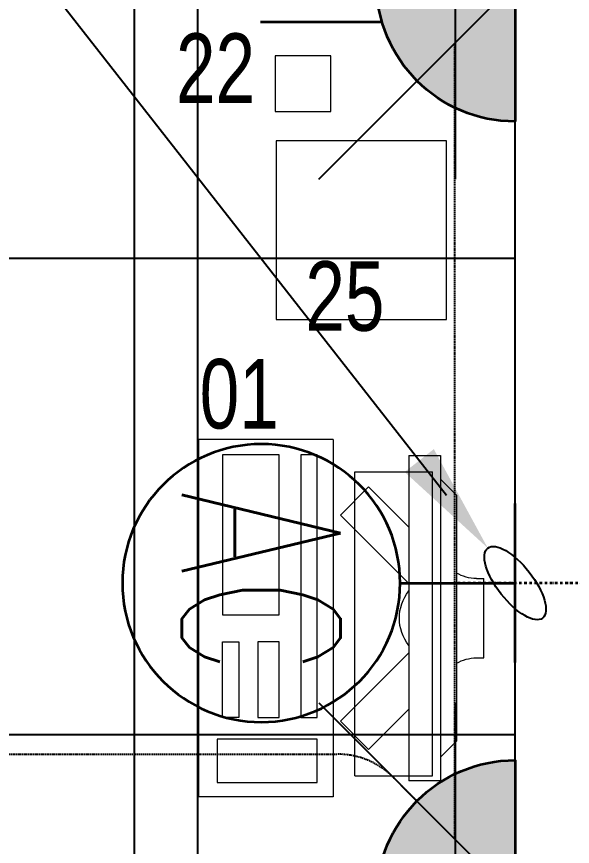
# Model space of a CAD drawing. Extents: x -178977 to 231842, y -29287 to 19916.
# Drawn here: x 22587 to 23288, y 6769 to 7814 of the extents above; entities that cross this region are included whole.
import ezdxf
from ezdxf import colors
from ezdxf.entities.mleader import LeaderData, LeaderLine
from ezdxf.enums import TextEntityAlignment as Align
from ezdxf.math import Vec2, Vec3

# ---------------------------------------------------------------- set-up
doc = ezdxf.new("R2010")
doc.units = 0
doc.header["$LTSCALE"] = 0.25
doc.linetypes.add('DASHDOT', pattern=[25.4, 12.7, -6.35, 0, -6.35])
doc.linetypes.add('HIDDEN', pattern=[9.525, 6.35, -3.175])
for name, color, linetype, lineweight in [('01-First Floor-FUR$0$72_EGR_EQP_TAG', 142, 'Continuous', 5), ('01-First Floor-FUR$0$LOADING', 253, 'Continuous', 5), ('01-First Floor-FUR$0$Walls', 251, 'Continuous', 5), ('E-LITE-CIRC', 6, 'Continuous', 25), ('E-LITE-CLNG-CNDT', 6, 'DASHDOT', 35), ('E-LITE-EXIT-NUMB', 6, 'Continuous', 25), ('E-POWR-CIRC-NUMB', 6, 'Continuous', 25), ('E-POWR-CLNG-CNDT', 6, 'DASHDOT', 35), ('E-POWR-FLOR-CNDT', 6, 'HIDDEN', 25), ('E-POWR-WALL @ 100', 4, 'Continuous', 35)]:
    doc.layers.add(name, color=color, linetype=linetype, lineweight=lineweight)
doc.layers.add('01-First Floor-FUR$0$FALSE CEILING', color=251, linetype='Continuous')
doc.layers.add('E-POWR-IDEN', color=101, linetype='Continuous')
doc.styles.add('01-First Floor-FUR$0$X3G_ENTITY_257CFD', font='swisscl.ttf', dxfattribs={"height": 200})
doc.styles.add('DC_SIMPLEX', font='SIMPLEX.shx', dxfattribs={"width": 0.7})

# ---------------------------------------------------------------- blocks, each defined once
blk = doc.blocks.new('01-First Floor-FUR$0$D.110.51.53')
blk.add_lwpolyline([(285914, 4547), (286139, 4547), (286139, 4332), (285914, 4332), (285914, 4547)])
blk = doc.blocks.new('01-First Floor-FUR$0$D.111.03.06')
blk.add_lwpolyline([(292372, 3690), (292442, 3690), (292442, 3620), (292372, 3620), (292372, 3690)])
blk = doc.blocks.new('01-First Floor-FUR$0$ITCWLS1-P')
at = {"layer": '01-First Floor-FUR$0$LOADING'}
for p, q in [((-0.17, 0.45), (-0.17, 0)), ((-0.17, 0.45), (0, 0.45)), ((0, 0.45), (0, 0)), ((-0.2651, 0.43, 0), (-0.3051, 0.43, 0)), ((-0.3051, 0.43, 0), (-0.3051, 0.02, 0)), ((-0.2651, 0.43, 0), (-0.2651, 0.02, 0)), ((-0.1496, 0.4305), (-0.1291, 0.4305)), ((-0.1291, 0.4305), (-0.1291, 0.4089)), ((-0.197, 0.4094), (-0.295, 0.4094)), ((-0.295, 0.0264), (-0.295, 0.4094)), ((-0.197, 0.0264), (-0.197, 0.4094)), ((-0.3251, 0.38, 0), (-0.3051, 0.4, 0)), ((-0.3251, 0.38, 0), (-0.3251, 0.07, 0)), ((-0.3503, 0.275), (-0.3596, 0.275)), ((-0.3596, 0.175), (-0.3596, 0.275)), ((-0.3503, 0.175), (-0.3596, 0.175)), ((-0.3251, 0.07, 0), (-0.3051, 0.05, 0)), ((-0.197, 0.0264), (-0.295, 0.0264)), ((-0.3051, 0.02, 0), (-0.2651, 0.02, 0)), ((-0.17, 0), (0, 0))]:
    blk.add_line(p, q, dxfattribs=at)
at = {"layer": '01-First Floor-FUR$0$LOADING', "extrusion": (2.48281e-10, 3.18408e-10, -1)}
for p, q in [((-0.2651, 0.3395), (-0.2144, 0.3902)), ((-0.1791, 0.3548), (-0.2144, 0.3902)), ((-0.2651, 0.2688), (-0.1791, 0.3548))]:
    blk.add_line(p, q, dxfattribs=at)
at = {"layer": '01-First Floor-FUR$0$LOADING', "extrusion": (2.48281e-10, -3.18408e-10, -1)}
for p, q in [((-0.2651, 0.1812), (-0.1791, 0.0952)), ((-0.2651, 0.1105), (-0.2144, 0.0598)), ((-0.1791, 0.0952), (-0.2144, 0.0598))]:
    blk.add_line(p, q, dxfattribs=at)
at = {"layer": '01-First Floor-FUR$0$LOADING'}
for points in [[(-0.1291, 0.4089), (-0.1291, 0.1), (-0.1496, 0.1), (-0.1496, 0.4305)], [(-0.1496, 0.1), (-0.1496, 0.1), (-0.1496, 0.1), (-0.1496, 0.1), (-0.1496, 0.1), (-0.1496, 0.1), (-0.1496, 0.1), (-0.1496, 0.1), (-0.1496, 0.1)], [(-0.1496, 0.1), (-0.1496, 0.1), (-0.1496, 0.1), (-0.1496, 0.1), (-0.1496, 0.1), (-0.1496, 0.1), (-0.1496, 0.1), (-0.1496, 0.1), (-0.1496, 0.1), (-0.1496, 0.1), (-0.1496, 0.1), (-0.1496, 0.1), (-0.1496, 0.1), (-0.1496, 0.1), (-0.1496, 0.1), (-0.1496, 0.1), (-0.1496, 0.1), (-0.1496, 0.1)], [(-0.1496, 0.1), (-0.1496, 0.1), (-0.1496, 0.1), (-0.1496, 0.1), (-0.1496, 0.1), (-0.1496, 0.1), (-0.1496, 0.1), (-0.1496, 0.1), (-0.1496, 0.1), (-0.1496, 0.1)], [(-0.1496, 0.1), (-0.1496, 0.1), (-0.1496, 0.1), (-0.1496, 0.1), (-0.1496, 0.1), (-0.1496, 0.1), (-0.1496, 0.1)], [(-0.1496, 0.1), (-0.1496, 0.1), (-0.1496, 0.1), (-0.1496, 0.1), (-0.1496, 0.1), (-0.1496, 0.1), (-0.1496, 0.1), (-0.1496, 0.1), (-0.1496, 0.1), (-0.1496, 0.1)], [(-0.1496, 0.1), (-0.1496, 0.1), (-0.1496, 0.1), (-0.1496, 0.1), (-0.1496, 0.1), (-0.1496, 0.1), (-0.1496, 0.1), (-0.1496, 0.1), (-0.1496, 0.1), (-0.1496, 0.1), (-0.1496, 0.1), (-0.1496, 0.1), (-0.1496, 0.1), (-0.1496, 0.1), (-0.1496, 0.1)], [(-0.1496, 0.1), (-0.1496, 0.1), (-0.1496, 0.1), (-0.1496, 0.1), (-0.1496, 0.1), (-0.1496, 0.1), (-0.1496, 0.1), (-0.1496, 0.1), (-0.1496, 0.1), (-0.1496, 0.1)], [(-0.1496, 0.1), (-0.1496, 0.1), (-0.1496, 0.1), (-0.1496, 0.1), (-0.1496, 0.1), (-0.1496, 0.1), (-0.1496, 0.1), (-0.1496, 0.1), (-0.1496, 0.1), (-0.1496, 0.1)], [(-0.1496, 0.1), (-0.1496, 0.1), (-0.1496, 0.1), (-0.1496, 0.1), (-0.1496, 0.1), (-0.1496, 0.1), (-0.1496, 0.1), (-0.1496, 0.1), (-0.1496, 0.1), (-0.1496, 0.1), (-0.1496, 0.1), (-0.1496, 0.1), (-0.1496, 0.1), (-0.1496, 0.1), (-0.1496, 0.1), (-0.1496, 0.1), (-0.1496, 0.1), (-0.1496, 0.1), (-0.1496, 0.1), (-0.1496, 0.1), (-0.1496, 0.1), (-0.1496, 0.1), (-0.1496, 0.1), (-0.1496, 0.1), (-0.1496, 0.1), (-0.1496, 0.1), (-0.1496, 0.1), (-0.1496, 0.1), (-0.1496, 0.1), (-0.1496, 0.1), (-0.1496, 0.1), (-0.1496, 0.1), (-0.1496, 0.1), (-0.1496, 0.1), (-0.1496, 0.1), (-0.1496, 0.1), (-0.1496, 0.1), (-0.1496, 0.1), (-0.1496, 0.1), (-0.1496, 0.1), (-0.1496, 0.1), (-0.1496, 0.1), (-0.1496, 0.1), (-0.1496, 0.1), (-0.1496, 0.1), (-0.1496, 0.1), (-0.1496, 0.1), (-0.1496, 0.1), (-0.1496, 0.1), (-0.1496, 0.1), (-0.1496, 0.1), (-0.1496, 0.1), (-0.1496, 0.1), (-0.1496, 0.1)], [(-0.1496, 0.1), (-0.1496, 0.1), (-0.1496, 0.1), (-0.1496, 0.1), (-0.1496, 0.1), (-0.1496, 0.1), (-0.1496, 0.1), (-0.1496, 0.1), (-0.1496, 0.1), (-0.1496, 0.1), (-0.1496, 0.1), (-0.1496, 0.1), (-0.1496, 0.1), (-0.1496, 0.1), (-0.1496, 0.1), (-0.1496, 0.1), (-0.1496, 0.1), (-0.1496, 0.1), (-0.1496, 0.1), (-0.1496, 0.1), (-0.1496, 0.1), (-0.1496, 0.1), (-0.1496, 0.1), (-0.1496, 0.1), (-0.1496, 0.1), (-0.1496, 0.1), (-0.1496, 0.1), (-0.1496, 0.1), (-0.1496, 0.1), (-0.1496, 0.1), (-0.1496, 0.1), (-0.1496, 0.1), (-0.1496, 0.1), (-0.1496, 0.1), (-0.1496, 0.1), (-0.1496, 0.1), (-0.1496, 0.1), (-0.1496, 0.1), (-0.1496, 0.1), (-0.1496, 0.1), (-0.1496, 0.1), (-0.1496, 0.1), (-0.1496, 0.1), (-0.1496, 0.1), (-0.1496, 0.1), (-0.1496, 0.1), (-0.1496, 0.1), (-0.1496, 0.1), (-0.1496, 0.1), (-0.1496, 0.1), (-0.1496, 0.1), (-0.1496, 0.1), (-0.1496, 0.1), (-0.1496, 0.1), (-0.1496, 0.1), (-0.1496, 0.1), (-0.1496, 0.1), (-0.1496, 0.1), (-0.1496, 0.1), (-0.1496, 0.1), (-0.1496, 0.1), (-0.1496, 0.1), (-0.1496, 0.1), (-0.1496, 0.1), (-0.1496, 0.1), (-0.1496, 0.1), (-0.1496, 0.1), (-0.1496, 0.1), (-0.1496, 0.1), (-0.1496, 0.1), (-0.1496, 0.1), (-0.1496, 0.1), (-0.1496, 0.1), (-0.1496, 0.1), (-0.1496, 0.1), (-0.1496, 0.1), (-0.1496, 0.1), (-0.1496, 0.1), (-0.1496, 0.1), (-0.1496, 0.1), (-0.1496, 0.1), (-0.1496, 0.1), (-0.1496, 0.1), (-0.1496, 0.1), (-0.1496, 0.1), (-0.1496, 0.1), (-0.1496, 0.1), (-0.1496, 0.1), (-0.1496, 0.1)], [(-0.1496, 0.1), (-0.1496, 0.1), (-0.1496, 0.1), (-0.1496, 0.1), (-0.1496, 0.1), (-0.1496, 0.1), (-0.1496, 0.1), (-0.1496, 0.1), (-0.1496, 0.1), (-0.1496, 0.1), (-0.1496, 0.1), (-0.1496, 0.1)], [(-0.1496, 0.1), (-0.1496, 0.1), (-0.1496, 0.1), (-0.1496, 0.1), (-0.1496, 0.1), (-0.1496, 0.1), (-0.1496, 0.1)], [(-0.1496, 0.1), (-0.1496, 0.1), (-0.1496, 0.1), (-0.1496, 0.1), (-0.1496, 0.1), (-0.1496, 0.1), (-0.1496, 0.1), (-0.1496, 0.1), (-0.1496, 0.1), (-0.1496, 0.1), (-0.1496, 0.1), (-0.1496, 0.1), (-0.1496, 0.1), (-0.1496, 0.1), (-0.1496, 0.1), (-0.1496, 0.1), (-0.1496, 0.1)], [(-0.1496, 0.1), (-0.1496, 0.1), (-0.1496, 0.1), (-0.1496, 0.1), (-0.1496, 0.1), (-0.1496, 0.1), (-0.1496, 0.1), (-0.1496, 0.1), (-0.1496, 0.1), (-0.1496, 0.1), (-0.1496, 0.1), (-0.1496, 0.1), (-0.1496, 0.1), (-0.1496, 0.1), (-0.1496, 0.1), (-0.1496, 0.1), (-0.1496, 0.1), (-0.1496, 0.1), (-0.1496, 0.1), (-0.1496, 0.1), (-0.1496, 0.1), (-0.1496, 0.1), (-0.1496, 0.1), (-0.1496, 0.1), (-0.1496, 0.1), (-0.1496, 0.1), (-0.1496, 0.1), (-0.1496, 0.1), (-0.1496, 0.1), (-0.1496, 0.1), (-0.1496, 0.1), (-0.1496, 0.1), (-0.1496, 0.1), (-0.1496, 0.1), (-0.1496, 0.1), (-0.1496, 0.1), (-0.1496, 0.1), (-0.1496, 0.1), (-0.1496, 0.1), (-0.1496, 0.1), (-0.1496, 0.1), (-0.1496, 0.1), (-0.1496, 0.1), (-0.1496, 0.1), (-0.1496, 0.1), (-0.1496, 0.1), (-0.1496, 0.1), (-0.1496, 0.1), (-0.1496, 0.1), (-0.1496, 0.1), (-0.1496, 0.1), (-0.1496, 0.1), (-0.1496, 0.1), (-0.1496, 0.1), (-0.1496, 0.1), (-0.1496, 0.1), (-0.1496, 0.1), (-0.1496, 0.1), (-0.1496, 0.1), (-0.1496, 0.1), (-0.1496, 0.1), (-0.1496, 0.1), (-0.1496, 0.1), (-0.1496, 0.1), (-0.1496, 0.1), (-0.1496, 0.1), (-0.1496, 0.1), (-0.1496, 0.1), (-0.1496, 0.1), (-0.1496, 0.1), (-0.1496, 0.1), (-0.1496, 0.1), (-0.1496, 0.1), (-0.1496, 0.1), (-0.1496, 0.1), (-0.1496, 0.1), (-0.1496, 0.1), (-0.1496, 0.1), (-0.1496, 0.1), (-0.1496, 0.1), (-0.1496, 0.1), (-0.1496, 0.1), (-0.1496, 0.1), (-0.1496, 0.1), (-0.1496, 0.1), (-0.1496, 0.1), (-0.1496, 0.1), (-0.1496, 0.1), (-0.1496, 0.1), (-0.1496, 0.1), (-0.1496, 0.1), (-0.1496, 0.1), (-0.1496, 0.1), (-0.1496, 0.1), (-0.1496, 0.1), (-0.1496, 0.1), (-0.1496, 0.1), (-0.1496, 0.1), (-0.1496, 0.1), (-0.1496, 0.1), (-0.1496, 0.1), (-0.1496, 0.1), (-0.1496, 0.1), (-0.1496, 0.1), (-0.1496, 0.1), (-0.1496, 0.1), (-0.1496, 0.1), (-0.1496, 0.1), (-0.1496, 0.1), (-0.1496, 0.1), (-0.1496, 0.1)], [(-0.1496, 0.1), (-0.1496, 0.1), (-0.1496, 0.1), (-0.1496, 0.1), (-0.1496, 0.1), (-0.1496, 0.1), (-0.1496, 0.1), (-0.1496, 0.1)]]:
    blk.add_lwpolyline(points, dxfattribs=at)
for points in [[(-0.1019, 0.4305), (-0.0304, 0.4305), (-0.0304, 0.2294), (-0.1019, 0.2294)], [(-0.1019, 0.1954), (-0.0747, 0.1954), (-0.0747, 0.1), (-0.1019, 0.1)], [(-0.0304, 0.1954), (-0.0508, 0.1954), (-0.0508, 0.1), (-0.0304, 0.1)], [(-0.1496, 0.1), (-0.1496, 0.1), (-0.1496, 0.1), (-0.1496, 0.1), (-0.1496, 0.1), (-0.1496, 0.1), (-0.1496, 0.1), (-0.1496, 0.1), (-0.1496, 0.1), (-0.1496, 0.1), (-0.1496, 0.1), (-0.1496, 0.1), (-0.1496, 0.1), (-0.1496, 0.1), (-0.1496, 0.1), (-0.1496, 0.1), (-0.1496, 0.1), (-0.1496, 0.1), (-0.1496, 0.1), (-0.1496, 0.1), (-0.1496, 0.1), (-0.1496, 0.1), (-0.1496, 0.1), (-0.1496, 0.1), (-0.1496, 0.1), (-0.1496, 0.1), (-0.1496, 0.1), (-0.1496, 0.1), (-0.1496, 0.1), (-0.1496, 0.1), (-0.1496, 0.1), (-0.1496, 0.1), (-0.1496, 0.1), (-0.1496, 0.1), (-0.1496, 0.1), (-0.1496, 0.1), (-0.1496, 0.1), (-0.1496, 0.1), (-0.1496, 0.1), (-0.1496, 0.1), (-0.1496, 0.1), (-0.1496, 0.1), (-0.1496, 0.1), (-0.1496, 0.1), (-0.1496, 0.1), (-0.1496, 0.1), (-0.1496, 0.1), (-0.1496, 0.1), (-0.1496, 0.1), (-0.1496, 0.1), (-0.1496, 0.1), (-0.1496, 0.1), (-0.1496, 0.1), (-0.1496, 0.1), (-0.1496, 0.1), (-0.1496, 0.1), (-0.1496, 0.1), (-0.1496, 0.1), (-0.1496, 0.1), (-0.1496, 0.1), (-0.1496, 0.1), (-0.1496, 0.1), (-0.1496, 0.1), (-0.1496, 0.1), (-0.1496, 0.1), (-0.1496, 0.1), (-0.1496, 0.1), (-0.1496, 0.1), (-0.1496, 0.1), (-0.1496, 0.1), (-0.1496, 0.1), (-0.1496, 0.1), (-0.1496, 0.1), (-0.1496, 0.1), (-0.1496, 0.1), (-0.1496, 0.1), (-0.1496, 0.1), (-0.1496, 0.1), (-0.1496, 0.1), (-0.1496, 0.1), (-0.1496, 0.1), (-0.1496, 0.1), (-0.1496, 0.1), (-0.1496, 0.1), (-0.1496, 0.1), (-0.1496, 0.1), (-0.1496, 0.1), (-0.1496, 0.1), (-0.1496, 0.1), (-0.1496, 0.1), (-0.1496, 0.1), (-0.1496, 0.1), (-0.1496, 0.1), (-0.1496, 0.1), (-0.1496, 0.1), (-0.1496, 0.1), (-0.1496, 0.1), (-0.1496, 0.1), (-0.1496, 0.1), (-0.1496, 0.1), (-0.1496, 0.1), (-0.1496, 0.1), (-0.1496, 0.1), (-0.1496, 0.1), (-0.1496, 0.1), (-0.1496, 0.1), (-0.1496, 0.1), (-0.1496, 0.1), (-0.1496, 0.1), (-0.1496, 0.1), (-0.1496, 0.1), (-0.1496, 0.1), (-0.1496, 0.1), (-0.1496, 0.1), (-0.1496, 0.1), (-0.1496, 0.1), (-0.1496, 0.1), (-0.1496, 0.1), (-0.1496, 0.1), (-0.1496, 0.1), (-0.1496, 0.1), (-0.1496, 0.1), (-0.1496, 0.1), (-0.1496, 0.1), (-0.1496, 0.1), (-0.1496, 0.1), (-0.1496, 0.1), (-0.1496, 0.1), (-0.1496, 0.1), (-0.1496, 0.1), (-0.1496, 0.1), (-0.1496, 0.1), (-0.1496, 0.1), (-0.1496, 0.1), (-0.1496, 0.1), (-0.1496, 0.1), (-0.1496, 0.1), (-0.1496, 0.1), (-0.1496, 0.1), (-0.1496, 0.1), (-0.1496, 0.1), (-0.1496, 0.1), (-0.1496, 0.1), (-0.1496, 0.1), (-0.1496, 0.1), (-0.1496, 0.1), (-0.1496, 0.1), (-0.1496, 0.1), (-0.1496, 0.1), (-0.1496, 0.1), (-0.1496, 0.1), (-0.1496, 0.1), (-0.1496, 0.1), (-0.1496, 0.1), (-0.1496, 0.1), (-0.1496, 0.1), (-0.1496, 0.1), (-0.1496, 0.1), (-0.1496, 0.1), (-0.1496, 0.1), (-0.1496, 0.1), (-0.1496, 0.1), (-0.1496, 0.1), (-0.1496, 0.1), (-0.1496, 0.1), (-0.1496, 0.1), (-0.1496, 0.1), (-0.1496, 0.1), (-0.1496, 0.1), (-0.1496, 0.1), (-0.1496, 0.1), (-0.1496, 0.1), (-0.1496, 0.1), (-0.1496, 0.1), (-0.1496, 0.1), (-0.1496, 0.1), (-0.1496, 0.1), (-0.1496, 0.1), (-0.1496, 0.1), (-0.1496, 0.1), (-0.1496, 0.1), (-0.1496, 0.1), (-0.1496, 0.1), (-0.1496, 0.1), (-0.1496, 0.1), (-0.1496, 0.1), (-0.1496, 0.1), (-0.1496, 0.1), (-0.1496, 0.1), (-0.1496, 0.1), (-0.1496, 0.1), (-0.1496, 0.1), (-0.1496, 0.1), (-0.1496, 0.1), (-0.1496, 0.1), (-0.1496, 0.1), (-0.1496, 0.1), (-0.1496, 0.1), (-0.1496, 0.1), (-0.1496, 0.1), (-0.1496, 0.1), (-0.1496, 0.1), (-0.1496, 0.1), (-0.1496, 0.1), (-0.1496, 0.1), (-0.1496, 0.1), (-0.1496, 0.1), (-0.1496, 0.1), (-0.1496, 0.1), (-0.1496, 0.1), (-0.1496, 0.1), (-0.1496, 0.1), (-0.1496, 0.1), (-0.1496, 0.1), (-0.1496, 0.1), (-0.1496, 0.1), (-0.1496, 0.1), (-0.1496, 0.1), (-0.1496, 0.1), (-0.1496, 0.1), (-0.1496, 0.1), (-0.1496, 0.1), (-0.1496, 0.1), (-0.1496, 0.1), (-0.1496, 0.1), (-0.1496, 0.1), (-0.1496, 0.1), (-0.1496, 0.1), (-0.1496, 0.1), (-0.1496, 0.1), (-0.1496, 0.1), (-0.1496, 0.1), (-0.1496, 0.1), (-0.1496, 0.1), (-0.1496, 0.1), (-0.1496, 0.1), (-0.1496, 0.1), (-0.1496, 0.1), (-0.1496, 0.1), (-0.1496, 0.1), (-0.1496, 0.1), (-0.1496, 0.1), (-0.1496, 0.1), (-0.1496, 0.1), (-0.1496, 0.1), (-0.1496, 0.1), (-0.1496, 0.1), (-0.1496, 0.1), (-0.1496, 0.1), (-0.1496, 0.1), (-0.1496, 0.1), (-0.1496, 0.1), (-0.1496, 0.1), (-0.1496, 0.1), (-0.1496, 0.1), (-0.1496, 0.1), (-0.1496, 0.1), (-0.1496, 0.1), (-0.1496, 0.1), (-0.1496, 0.1), (-0.1496, 0.1), (-0.1496, 0.1), (-0.1496, 0.1), (-0.1496, 0.1), (-0.1496, 0.1), (-0.1496, 0.1), (-0.1496, 0.1), (-0.1496, 0.1), (-0.1496, 0.1), (-0.1496, 0.1), (-0.1496, 0.1), (-0.1496, 0.1), (-0.1496, 0.1), (-0.1496, 0.1), (-0.1496, 0.1), (-0.1496, 0.1), (-0.1496, 0.1)], [(-0.1496, 0.1), (-0.1496, 0.1), (-0.1496, 0.1), (-0.1496, 0.1), (-0.1496, 0.1), (-0.1496, 0.1), (-0.1496, 0.1), (-0.1496, 0.1), (-0.1496, 0.1), (-0.1496, 0.1), (-0.1496, 0.1), (-0.1496, 0.1), (-0.1496, 0.1), (-0.1496, 0.1), (-0.1496, 0.1), (-0.1496, 0.1), (-0.1496, 0.1), (-0.1496, 0.1), (-0.1496, 0.1), (-0.1496, 0.1), (-0.1496, 0.1), (-0.1496, 0.1), (-0.1496, 0.1), (-0.1496, 0.1), (-0.1496, 0.1), (-0.1496, 0.1), (-0.1496, 0.1), (-0.1496, 0.1), (-0.1496, 0.1), (-0.1496, 0.1), (-0.1496, 0.1), (-0.1496, 0.1), (-0.1496, 0.1), (-0.1496, 0.1), (-0.1496, 0.1), (-0.1496, 0.1), (-0.1496, 0.1), (-0.1496, 0.1), (-0.1496, 0.1), (-0.1496, 0.1), (-0.1496, 0.1), (-0.1496, 0.1), (-0.1496, 0.1), (-0.1496, 0.1), (-0.1496, 0.1), (-0.1496, 0.1), (-0.1496, 0.1), (-0.1496, 0.1), (-0.1496, 0.1), (-0.1496, 0.1), (-0.1496, 0.1), (-0.1496, 0.1), (-0.1496, 0.1), (-0.1496, 0.1), (-0.1496, 0.1), (-0.1496, 0.1), (-0.1496, 0.1), (-0.1496, 0.1), (-0.1496, 0.1), (-0.1496, 0.1), (-0.1496, 0.1), (-0.1496, 0.1), (-0.1496, 0.1), (-0.1496, 0.1), (-0.1496, 0.1), (-0.1496, 0.1), (-0.1496, 0.1), (-0.1496, 0.1), (-0.1496, 0.1), (-0.1496, 0.1), (-0.1496, 0.1), (-0.1496, 0.1), (-0.1496, 0.1), (-0.1496, 0.1), (-0.1496, 0.1), (-0.1496, 0.1), (-0.1496, 0.1), (-0.1496, 0.1), (-0.1496, 0.1), (-0.1496, 0.1), (-0.1496, 0.1), (-0.1496, 0.1), (-0.1496, 0.1), (-0.1496, 0.1), (-0.1496, 0.1), (-0.1496, 0.1), (-0.1496, 0.1), (-0.1496, 0.1), (-0.1496, 0.1), (-0.1496, 0.1), (-0.1496, 0.1), (-0.1496, 0.1), (-0.1496, 0.1), (-0.1496, 0.1), (-0.1496, 0.1), (-0.1496, 0.1), (-0.1496, 0.1), (-0.1496, 0.1), (-0.1496, 0.1), (-0.1496, 0.1), (-0.1496, 0.1), (-0.1496, 0.1), (-0.1496, 0.1), (-0.1496, 0.1), (-0.1496, 0.1), (-0.1496, 0.1), (-0.1496, 0.1), (-0.1496, 0.1), (-0.1496, 0.1), (-0.1496, 0.1), (-0.1496, 0.1), (-0.1496, 0.1), (-0.1496, 0.1), (-0.1496, 0.1), (-0.1496, 0.1), (-0.1496, 0.1), (-0.1496, 0.1), (-0.1496, 0.1), (-0.1496, 0.1), (-0.1496, 0.1), (-0.1496, 0.1), (-0.1496, 0.1), (-0.1496, 0.1), (-0.1496, 0.1), (-0.1496, 0.1), (-0.1496, 0.1), (-0.1496, 0.1), (-0.1496, 0.1), (-0.1496, 0.1), (-0.1496, 0.1), (-0.1496, 0.1), (-0.1496, 0.1), (-0.1496, 0.1), (-0.1496, 0.1), (-0.1496, 0.1), (-0.1496, 0.1), (-0.1496, 0.1), (-0.1496, 0.1), (-0.1496, 0.1), (-0.1496, 0.1), (-0.1496, 0.1), (-0.1496, 0.1), (-0.1496, 0.1), (-0.1496, 0.1), (-0.1496, 0.1), (-0.1496, 0.1), (-0.1496, 0.1), (-0.1496, 0.1), (-0.1496, 0.1), (-0.1496, 0.1), (-0.1496, 0.1), (-0.1496, 0.1), (-0.1496, 0.1), (-0.1496, 0.1), (-0.1496, 0.1), (-0.1496, 0.1), (-0.1496, 0.1), (-0.1496, 0.1), (-0.1496, 0.1), (-0.1496, 0.1), (-0.1496, 0.1), (-0.1496, 0.1), (-0.1496, 0.1), (-0.1496, 0.1), (-0.1496, 0.1), (-0.1496, 0.1), (-0.1496, 0.1), (-0.1496, 0.1), (-0.1496, 0.1), (-0.1496, 0.1), (-0.1496, 0.1), (-0.1496, 0.1), (-0.1496, 0.1), (-0.1496, 0.1), (-0.1496, 0.1), (-0.1496, 0.1), (-0.1496, 0.1), (-0.1496, 0.1), (-0.1496, 0.1), (-0.1496, 0.1), (-0.1496, 0.1), (-0.1496, 0.1), (-0.1496, 0.1), (-0.1496, 0.1), (-0.1496, 0.1), (-0.1496, 0.1), (-0.1496, 0.1), (-0.1496, 0.1), (-0.1496, 0.1), (-0.1496, 0.1), (-0.1496, 0.1), (-0.1496, 0.1), (-0.1496, 0.1), (-0.1496, 0.1), (-0.1496, 0.1), (-0.1496, 0.1), (-0.1496, 0.1), (-0.1496, 0.1), (-0.1496, 0.1), (-0.1496, 0.1), (-0.1496, 0.1), (-0.1496, 0.1), (-0.1496, 0.1), (-0.1496, 0.1), (-0.1496, 0.1), (-0.1496, 0.1), (-0.1496, 0.1), (-0.1496, 0.1), (-0.1496, 0.1), (-0.1496, 0.1), (-0.1496, 0.1), (-0.1496, 0.1), (-0.1496, 0.1), (-0.1496, 0.1)], [(-0.1496, 0.1), (-0.1496, 0.1), (-0.1496, 0.1), (-0.1496, 0.1), (-0.1496, 0.1), (-0.1496, 0.1), (-0.1496, 0.1), (-0.1496, 0.1), (-0.1496, 0.1), (-0.1496, 0.1), (-0.1496, 0.1), (-0.1496, 0.1), (-0.1496, 0.1), (-0.1496, 0.1), (-0.1496, 0.1), (-0.1496, 0.1), (-0.1496, 0.1), (-0.1496, 0.1), (-0.1496, 0.1), (-0.1496, 0.1), (-0.1496, 0.1), (-0.1496, 0.1), (-0.1496, 0.1), (-0.1496, 0.1), (-0.1496, 0.1), (-0.1496, 0.1), (-0.1496, 0.1), (-0.1496, 0.1), (-0.1496, 0.1), (-0.1496, 0.1), (-0.1496, 0.1), (-0.1496, 0.1), (-0.1496, 0.1), (-0.1496, 0.1), (-0.1496, 0.1), (-0.1496, 0.1), (-0.1496, 0.1), (-0.1496, 0.1), (-0.1496, 0.1), (-0.1496, 0.1), (-0.1496, 0.1), (-0.1496, 0.1), (-0.1496, 0.1), (-0.1496, 0.1), (-0.1496, 0.1), (-0.1496, 0.1), (-0.1496, 0.1), (-0.1496, 0.1), (-0.1496, 0.1), (-0.1496, 0.1), (-0.1496, 0.1), (-0.1496, 0.1), (-0.1496, 0.1), (-0.1496, 0.1), (-0.1496, 0.1), (-0.1496, 0.1), (-0.1496, 0.1), (-0.1496, 0.1), (-0.1496, 0.1), (-0.1496, 0.1), (-0.1496, 0.1), (-0.1496, 0.1), (-0.1496, 0.1), (-0.1496, 0.1), (-0.1496, 0.1), (-0.1496, 0.1), (-0.1496, 0.1), (-0.1496, 0.1), (-0.1496, 0.1), (-0.1496, 0.1), (-0.1496, 0.1), (-0.1496, 0.1), (-0.1496, 0.1), (-0.1496, 0.1), (-0.1496, 0.1), (-0.1496, 0.1), (-0.1496, 0.1), (-0.1496, 0.1), (-0.1496, 0.1), (-0.1496, 0.1), (-0.1496, 0.1), (-0.1496, 0.1), (-0.1496, 0.1), (-0.1496, 0.1), (-0.1496, 0.1), (-0.1496, 0.1), (-0.1496, 0.1), (-0.1496, 0.1), (-0.1496, 0.1), (-0.1496, 0.1), (-0.1496, 0.1), (-0.1496, 0.1), (-0.1496, 0.1), (-0.1496, 0.1), (-0.1496, 0.1), (-0.1496, 0.1), (-0.1496, 0.1), (-0.1496, 0.1), (-0.1496, 0.1), (-0.1496, 0.1), (-0.1496, 0.1), (-0.1496, 0.1), (-0.1496, 0.1), (-0.1496, 0.1), (-0.1496, 0.1), (-0.1496, 0.1), (-0.1496, 0.1), (-0.1496, 0.1), (-0.1496, 0.1), (-0.1496, 0.1), (-0.1496, 0.1), (-0.1496, 0.1), (-0.1496, 0.1), (-0.1496, 0.1), (-0.1496, 0.1), (-0.1496, 0.1), (-0.1496, 0.1), (-0.1496, 0.1), (-0.1496, 0.1), (-0.1496, 0.1), (-0.1496, 0.1), (-0.1496, 0.1), (-0.1496, 0.1), (-0.1496, 0.1), (-0.1496, 0.1), (-0.1496, 0.1), (-0.1496, 0.1), (-0.1496, 0.1), (-0.1496, 0.1), (-0.1496, 0.1), (-0.1496, 0.1), (-0.1496, 0.1), (-0.1496, 0.1), (-0.1496, 0.1), (-0.1496, 0.1), (-0.1496, 0.1), (-0.1496, 0.1), (-0.1496, 0.1), (-0.1496, 0.1), (-0.1496, 0.1), (-0.1496, 0.1), (-0.1496, 0.1), (-0.1496, 0.1), (-0.1496, 0.1), (-0.1496, 0.1), (-0.1496, 0.1), (-0.1496, 0.1), (-0.1496, 0.1), (-0.1496, 0.1), (-0.1496, 0.1), (-0.1496, 0.1), (-0.1496, 0.1), (-0.1496, 0.1), (-0.1496, 0.1), (-0.1496, 0.1), (-0.1496, 0.1), (-0.1496, 0.1), (-0.1496, 0.1), (-0.1496, 0.1), (-0.1496, 0.1), (-0.1496, 0.1), (-0.1496, 0.1), (-0.1496, 0.1), (-0.1496, 0.1), (-0.1496, 0.1), (-0.1496, 0.1), (-0.1496, 0.1), (-0.1496, 0.1), (-0.1496, 0.1), (-0.1496, 0.1), (-0.1496, 0.1), (-0.1496, 0.1), (-0.1496, 0.1), (-0.1496, 0.1), (-0.1496, 0.1), (-0.1496, 0.1), (-0.1496, 0.1), (-0.1496, 0.1), (-0.1496, 0.1), (-0.1496, 0.1), (-0.1496, 0.1), (-0.1496, 0.1), (-0.1496, 0.1), (-0.1496, 0.1), (-0.1496, 0.1), (-0.1496, 0.1), (-0.1496, 0.1), (-0.1496, 0.1), (-0.1496, 0.1), (-0.1496, 0.1), (-0.1496, 0.1), (-0.1496, 0.1), (-0.1496, 0.1), (-0.1496, 0.1), (-0.1496, 0.1), (-0.1496, 0.1), (-0.1496, 0.1), (-0.1496, 0.1), (-0.1496, 0.1), (-0.1496, 0.1), (-0.1496, 0.1), (-0.1496, 0.1), (-0.1496, 0.1), (-0.1496, 0.1), (-0.1496, 0.1), (-0.1496, 0.1), (-0.1496, 0.1), (-0.1496, 0.1), (-0.1496, 0.1), (-0.1496, 0.1), (-0.1496, 0.1), (-0.1496, 0.1), (-0.1496, 0.1), (-0.1496, 0.1), (-0.1496, 0.1), (-0.1496, 0.1), (-0.1496, 0.1), (-0.1496, 0.1), (-0.1496, 0.1)], [(-0.1496, 0.0727), (-0.0236, 0.0727), (-0.0236, 0.0182), (-0.1496, 0.0182)]]:
    blk.add_lwpolyline(points, close=True, dxfattribs=at)
for centre, radius, start, end in [((-0.3503, 0.325), 0.05, 270, 300.3093), ((-0.3089, 0.225), 0.0556, 321.9431, 38.0569), ((-0.3503, 0.125), 0.05, 59.6907, 90)]:
    blk.add_arc(centre, radius, start, end, dxfattribs=at)
blk = doc.blocks.new('01-First Floor-FUR')
at = {"layer": '01-First Floor-FUR$0$FALSE CEILING', "linetype": 'Continuous'}
for p, q in [((22815.6, 5110), (22815.6, 8610)), ((19215.6, 7510), (23215.6, 7510)), ((19215.6, 6910), (23215.6, 6910))]:
    blk.add_line(p, q, dxfattribs=at)
at = {"layer": '01-First Floor-FUR$0$FALSE CEILING'}
blk.add_line((22735.6, 8130, -0.1), (22735.6, 6229.1, -0.1), dxfattribs=at)
blk.add_lwpolyline([(19215.6, 5110), (23215.6, 5110), (23215.6, 8610), (19215.6, 8610)], close=True, dxfattribs=at)
at = {"layer": '01-First Floor-FUR$0$LOADING'}
blk.add_line((22735.6, 8130, -0.1), (22735.6, 6229.1, -0.1), dxfattribs=at)
at = {"layer": '01-First Floor-FUR$0$Walls'}
blk.add_line((23215.6, 6150), (23215.6, 8610), dxfattribs=at)
at = {"layer": '01-First Floor-FUR$0$LOADING', "xscale": -1, "rotation": 90}
for name, p in [('01-First Floor-FUR$0$D.111.03.06', (26603.2, 300136.4, -0.1)), ('01-First Floor-FUR$0$D.110.51.53', (27461.2, 293571.4, -0.1))]:
    blk.add_blockref(name, p, dxfattribs=at)
at = {"layer": '01-First Floor-FUR$0$LOADING', "extrusion": (-8.01373e-06, 1.93988e-16, 1), "xscale": -1000.000000000012, "yscale": 1000.000000000012, "zscale": 1000.000000000012}
blk.add_blockref('01-First Floor-FUR$0$ITCWLS1-P', (22816.4, 6831.5, -0.3), dxfattribs=at)
at = {"layer": '01-First Floor-FUR$0$72_EGR_EQP_TAG', "char_height": 87.47, "attachment_point": 2, "style": '01-First Floor-FUR$0$X3G_ENTITY_257CFD'}
for s, insert in [('22', (22838, 7792.8, -0.3)), ('25', (23001, 7505.9, -0.2)), ('01', (22867.9, 7382.8, -0.1))]:
    blk.add_mtext(s, dxfattribs=dict(at, insert=insert))
blk = doc.blocks.new('*U194')
h = blk.add_hatch(color=253)
edge = h.paths.add_edge_path()
edge.add_line((-1.75, 0), (1.75, 0))
edge.add_arc((0, 0), 1.75, 180, 360, ccw=False)
for p, q in [((-0.5, -1.677), (-0.5, -3.211)), ((0.5, -1.677), (0.5, -3.211))]:
    blk.add_line(p, q)
blk.add_lwpolyline([(-1.75, 0, 1), (1.75, 0)], format="xyb", close=True)
at = {"layer": 'Defpoints'}
for p, q in [((-2.475, -2.475), (0, 0)), ((2.475, -2.475), (0, 0)), ((2.475, -0.758), (-2.475, -0.758))]:
    blk.add_line(p, q, dxfattribs=at)
at = {"layer": 'E-LITE-EXIT-NUMB', "style": 'DC_SIMPLEX', "width": 0.7, "flags": 8}
blk.add_attdef('TYPE', text='', height=2, rotation=360, dxfattribs=at).set_placement((-2.682, 5.238), align=Align.RIGHT)
blk.add_attdef('CIRCUIT', (2.682, 5.238), '', height=2, rotation=360, dxfattribs=at)
blk = doc.blocks.new('*U190')
h = blk.add_hatch(color=253)
edge = h.paths.add_edge_path()
edge.add_line((-1.75, 0), (1.75, 0))
edge.add_arc((0, 0), 1.75, 180, 360, ccw=False)
for p, q in [((-0.5, -1.677), (-0.5, -3.211)), ((0.5, -1.677), (0.5, -3.211))]:
    blk.add_line(p, q)
blk.add_lwpolyline([(-1.75, 0, 1), (1.75, 0)], format="xyb", close=True)
at = {"layer": 'Defpoints'}
for p, q in [((-2.475, -2.475), (0, 0)), ((2.475, -2.475), (0, 0)), ((2.475, -0.758), (-2.475, -0.758))]:
    blk.add_line(p, q, dxfattribs=at)
at = {"layer": 'E-LITE-EXIT-NUMB', "style": 'DC_SIMPLEX', "width": 0.7, "flags": 8}
blk.add_attdef('TYPE', text='', height=2, rotation=360, dxfattribs=at).set_placement((-2.682, 5.238), align=Align.RIGHT)
blk.add_attdef('CIRCUIT', (2.682, 5.238), '', height=2, rotation=360, dxfattribs=at)
blk = doc.blocks.new('ARR0W')
at = {"color": 45}
blk.add_ellipse((0, 0), major_axis=(0.4, 0), ratio=0.4, dxfattribs=at)
at = {"color": 45, "ltscale": 0.5}
blk.add_solid([(-1.4, 0.1667), (-0.4, 0), (-1.4, -0.1667)], dxfattribs=at)
blk = doc.blocks.new('*U124')
for p, q in [((0, 1.45), (0, 0)), ((1, 0), (-1, 0))]:
    blk.add_line(p, q)
blk.add_circle((0, 3.2), 1.75)
at = {"layer": 'E-POWR-CIRC-NUMB', "style": 'DC_SIMPLEX', "width": 0.7, "flags": 8}
blk.add_attdef('CIRCUIT', (3.364, 5.671), '', height=2, rotation=360, dxfattribs=at)
at = {"layer": 'E-POWR-IDEN', "style": 'DC_SIMPLEX', "width": 0.7, "flags": 8}
blk.add_attdef('TYPE', text='', height=2, rotation=360, dxfattribs=at).set_placement((0, 3.2), align=Align.MIDDLE_CENTER)

msp = doc.modelspace()

# ---------------------------------------------------------------- linework, layer by layer
at = {"layer": 'E-POWR-CLNG-CNDT', "elevation": 0}
msp.add_lwpolyline([(23365.6, 7100.7), (23143.1, 7100.7)], dxfattribs=at)
at = {"layer": 'E-POWR-FLOR-CNDT'}
msp.add_lwpolyline([(23139.7, 6778.4), (23139.7, 7781.1)], dxfattribs=at)
msp.add_lwpolyline([(19334.8, 7005.2), (19462.6, 6885.3), (22991.4, 6885.3, -0.198912), (23062.1, 6856.1), (23091.8, 6826.3)], format="xyb", dxfattribs=at)

# ---------------------------------------------------------------- block references
at = {"layer": 'E-LITE-CLNG-CNDT'}
msp.add_blockref('01-First Floor-FUR', (0, 0), dxfattribs=at)
at = {"layer": 'E-POWR-WALL @ 100', "xscale": -100, "yscale": 100, "zscale": 100, "rotation": 270}
for name, p in [('*U190', (23215.6, 7856.9)), ('*U194', (23215.6, 6702.6))]:
    msp.add_blockref(name, p, dxfattribs=at)
at = {"layer": 'E-POWR-WALL @ 100'}
ref = msp.add_blockref('*U124', (23215.6, 7100.7, 0), dxfattribs=dict(at, xscale=-100, yscale=100, zscale=100, rotation=90))
ref.add_attrib('TYPE', 'AC', dxfattribs={"layer": 'E-POWR-IDEN', "height": 200, "rotation": 270, "style": 'DC_SIMPLEX', "width": 0.7, "flags": 8}).set_placement((22895.6, 7100.7, 0), align=Align.MIDDLE_CENTER)

# ---------------------------------------------------------------- leaders
at = {"layer": 'E-LITE-CIRC'}
ml = msp.add_multileader_mtext('Standard', dxfattribs=at)
ml.set_content('{\\Fdc_el_romans|c0;\\W0.8;TO\\Fromans|c0; \\Fsimplex|c0;PP-\\Fdc_el_romans|c0;F1\\Fsimplex|c0;/M52}', color=256, style='DC_SIMPLEX')
ml.set_leader_properties()
ml.set_arrow_properties(name='ARR0W')
ml.build(insert=Vec2(0, 0))
ml.multileader.update_dxf_attribs({"dogleg_length": 200, "arrow_head_size": 140, "scale": 100})
ctx = ml.context
ctx.base_point, ctx.scale, ctx.char_height, ctx.arrow_head_size, ctx.landing_gap_size, ctx.plane_origin, ctx.plane_x_axis, ctx.plane_y_axis = Vec3(20215.5, 8070.4, 0), 100, 200, 140, 140, Vec3(35559.2, 745.3, 0), Vec3(1, 0.000001, 0), Vec3(-0.000001, 1, 0)
ctx.text_align_type = 2
notes = []
notes.append((ctx, [(1, (1, 1, 0), (22455.7, 8070.4, 0), (-1, -0.000001, 0), 108.8, [(0, [(23215.6, 7100.7, 0)], 0, [])])]))
ctx.mtext.insert, ctx.mtext.text_direction, ctx.mtext.rotation, ctx.mtext.alignment, ctx.mtext.flow_direction = Vec3(22206.9, 8203.7, 0), Vec3(1, 0.000001, 0), 0.000001, 3, 5
for ctx, leaders in notes:
    for number, flags, end, landing, length, lines in leaders:
        leader = LeaderData()
        leader.index, (leader.has_last_leader_line, leader.has_dogleg_vector, leader.attachment_direction) = number, flags
        leader.last_leader_point, leader.dogleg_vector, leader.dogleg_length = Vec3(end), Vec3(landing), length
        for number, points, colour, breaks in lines:
            line = LeaderLine()
            line.index, line.vertices, line.color, line.breaks = number, Vec3.list(points), colors.encode_raw_color(colour), breaks
            leader.lines.append(line)
        ctx.leaders.append(leader)

doc.saveas('drawing.dxf')
